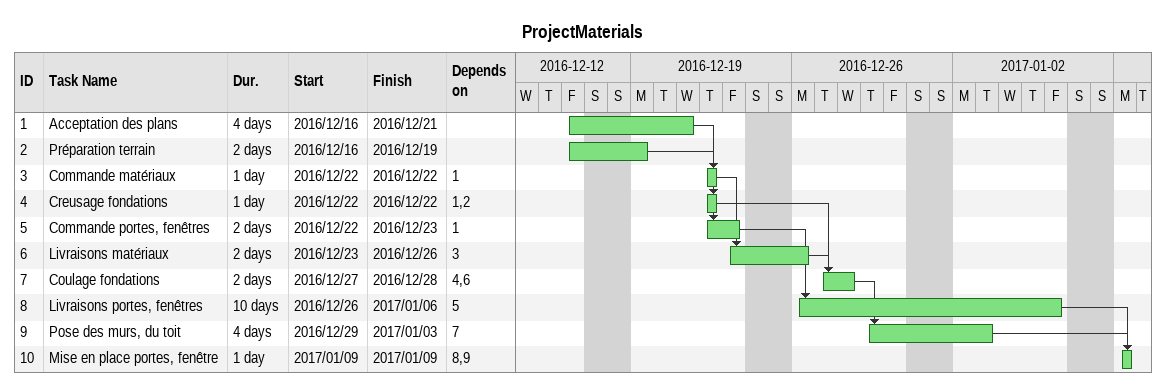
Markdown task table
ProjectMaterials

| ID | Task | Duration | Start | Finish | Predecessors |
|---|---|---|---|---|---|
| 1 | Acceptation des plans | 4d | 2016-12-16 | 2016-12-21 |  |
| 2 | Préparation terrain | 2d | 2016-12-16 | 2016-12-19 |  |
| 3 | Commande matériaux | 1d | 2016-12-22 | 2016-12-22 | 1 |
| 4 | Creusage fondations | 1d | 2016-12-22 | 2016-12-22 | 1, 2 |
| 5 | Commande portes, fenêtres | 2d | 2016-12-22 | 2016-12-23 | 1 |
| 6 | Livraisons matériaux | 2d | 2016-12-23 | 2016-12-26 | 3 |
| 7 | Coulage fondations | 2d | 2016-12-27 | 2016-12-28 | 4, 6 |
| 8 | Livraisons portes, fenêtres | 10d | 2016-12-26 | 2017-01-06 | 5 |
| 9 | Pose des murs, du toit | 4d | 2016-12-29 | 2017-01-03 | 7 |
| 10 | Mise en place portes, fenêtre | 1d | 2017-01-09 | 2017-01-09 | 8, 9 |
